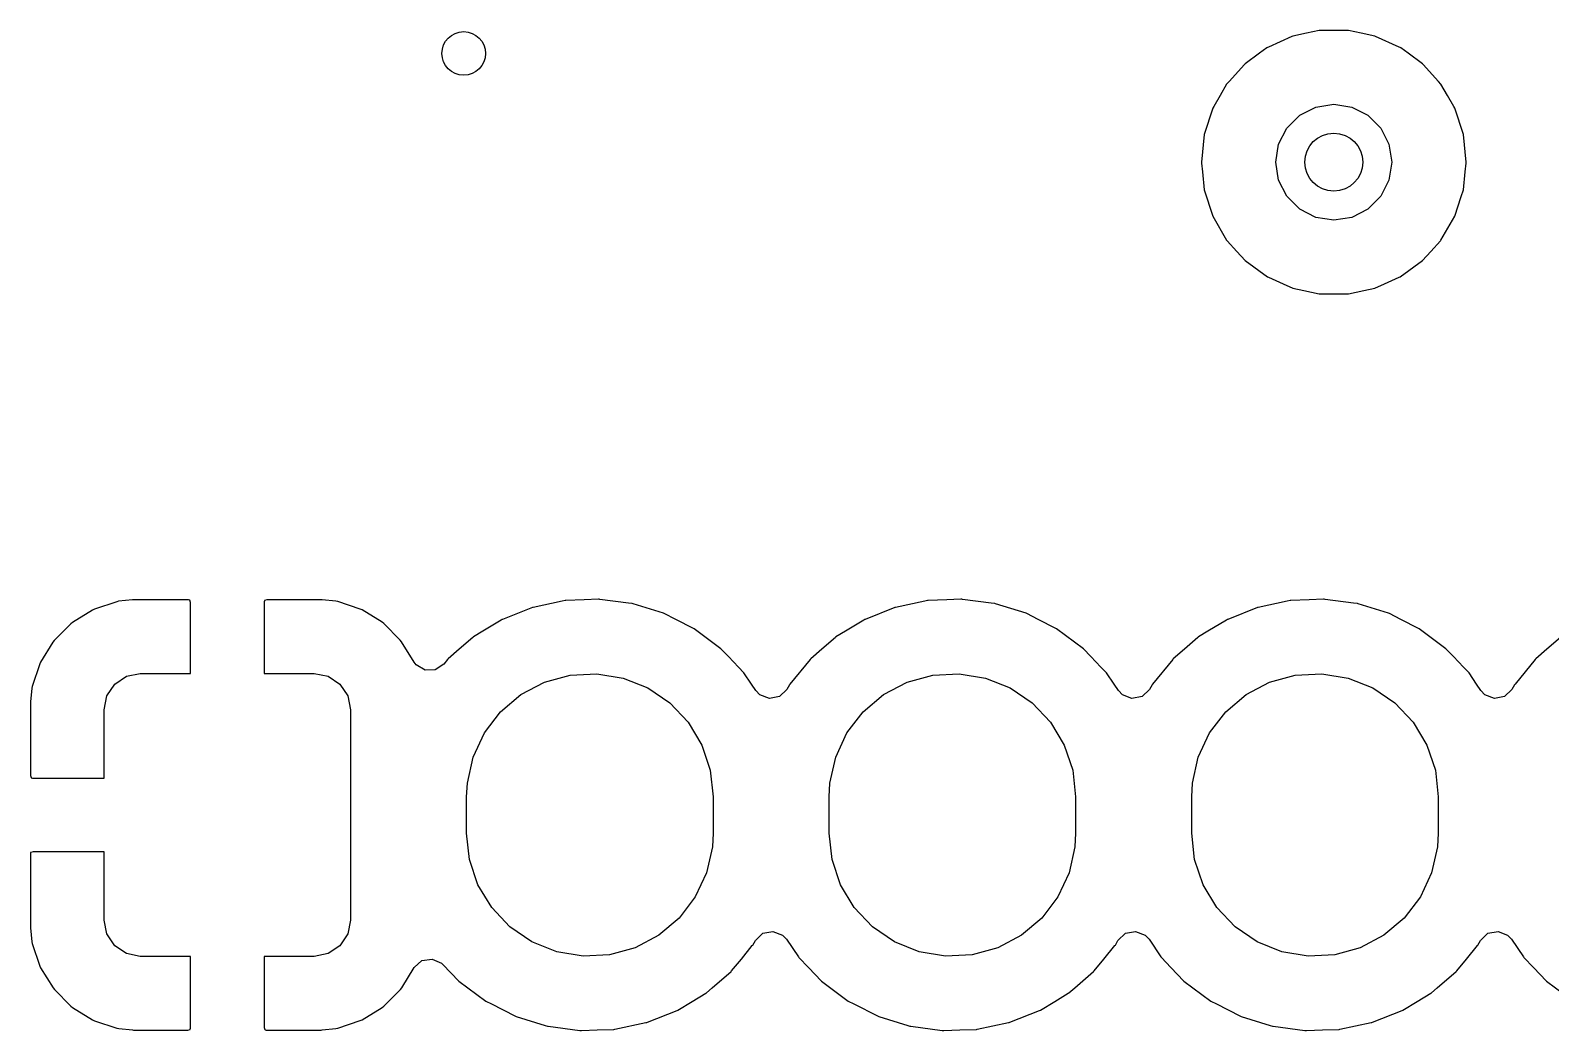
# Model space of a CAD drawing. Extents: x 1.82 to 8.48, y -4.98 to -0.82.
# Drawn here: x 2.7465 to 3.1592, y -3.8085 to -3.5371 of the extents above; entities that cross this region are included whole.
import ezdxf

# ---------------------------------------------------------------- set-up
doc = ezdxf.new("R2010")
doc.units = 0
doc.header["$MEASUREMENT"] = 0
doc.layers.add('BLACK', color=7, linetype='CONTINUOUS')

msp = doc.modelspace()

# ---------------------------------------------------------------- linework, layer by layer
at = {"layer": 'BLACK', "linetype": 'CONTINUOUS'}
for p, q in [((3.08904, -3.53874), (3.08265, -3.54158)), ((3.08928, -3.53863), (3.08904, -3.53874)), ((3.08904, -3.53874), (3.08904, -3.53874)), ((3.09296, -3.53785), (3.08928, -3.53863)), ((3.09638, -3.53712), (3.09296, -3.53785)), ((3.09663, -3.53707), (3.09638, -3.53712)), ((3.09638, -3.53712), (3.09638, -3.53712)), ((3.10415, -3.53707), (3.09663, -3.53707)), ((3.10441, -3.53712), (3.10415, -3.53707)), ((3.10783, -3.53785), (3.10441, -3.53712)), ((3.10441, -3.53712), (3.10441, -3.53712)), ((3.11151, -3.53863), (3.10783, -3.53785)), ((3.11174, -3.53874), (3.11151, -3.53863)), ((3.11814, -3.54158), (3.11174, -3.53874)), ((3.11174, -3.53874), (3.11174, -3.53874)), ((3.08023, -3.54327), (3.07633, -3.54611)), ((3.0822, -3.54184), (3.08023, -3.54327)), ((3.08241, -3.54169), (3.0822, -3.54184)), ((3.0822, -3.54184), (3.0822, -3.54184)), ((3.08265, -3.54158), (3.08241, -3.54169)), ((3.08265, -3.54158), (3.08265, -3.54158)), ((3.11838, -3.54169), (3.11814, -3.54158)), ((3.11814, -3.54158), (3.11814, -3.54158)), ((3.11859, -3.54184), (3.11838, -3.54169)), ((3.12056, -3.54327), (3.11859, -3.54184)), ((3.11859, -3.54184), (3.11859, -3.54184)), ((3.12446, -3.54611), (3.12056, -3.54327)), ((3.07615, -3.5463), (3.07194, -3.55098)), ((3.07633, -3.54611), (3.07615, -3.5463)), ((3.07615, -3.5463), (3.07615, -3.5463)), ((3.12463, -3.5463), (3.12446, -3.54611)), ((3.12884, -3.55098), (3.12463, -3.5463)), ((3.12463, -3.5463), (3.12463, -3.5463)), ((3.0713, -3.5517), (3.06953, -3.55475)), ((3.07194, -3.55098), (3.0713, -3.5517)), ((3.12949, -3.5517), (3.12884, -3.55098)), ((3.13125, -3.55475), (3.12949, -3.5517)), ((3.06953, -3.55475), (3.06782, -3.55772)), ((3.09553, -3.55786), (3.10039, -3.55709)), ((3.10039, -3.55709), (3.10526, -3.55786)), ((3.13297, -3.55772), (3.13125, -3.55475)), ((3.06754, -3.55821), (3.06521, -3.56536)), ((3.06782, -3.55772), (3.06754, -3.55821)), ((3.08765, -3.56358), (3.09114, -3.56009)), ((3.09114, -3.56009), (3.09553, -3.55786)), ((3.10526, -3.55786), (3.10965, -3.56009)), ((3.10965, -3.56009), (3.11313, -3.56358)), ((3.13325, -3.55821), (3.13297, -3.55772)), ((3.13557, -3.56536), (3.13325, -3.55821)), ((3.06521, -3.56536), (3.06443, -3.57283)), ((3.08542, -3.56797), (3.08765, -3.56358)), ((3.11313, -3.56358), (3.11537, -3.56797)), ((3.13636, -3.57283), (3.13557, -3.56536)), ((3.08465, -3.57283), (3.08542, -3.56797)), ((3.11537, -3.56797), (3.11614, -3.57283)), ((3.06443, -3.57283), (3.06446, -3.57309)), ((3.06446, -3.57309), (3.0647, -3.57546)), ((3.08542, -3.5777), (3.08465, -3.57283)), ((3.11614, -3.57283), (3.11537, -3.5777)), ((3.13608, -3.57546), (3.13633, -3.57309)), ((3.13633, -3.57309), (3.13636, -3.57283)), ((3.0647, -3.57546), (3.06521, -3.58031)), ((3.08765, -3.58209), (3.08542, -3.5777)), ((3.11537, -3.5777), (3.11313, -3.58209)), ((3.13557, -3.58031), (3.13608, -3.57546)), ((3.06521, -3.58031), (3.06754, -3.58746)), ((3.09114, -3.58558), (3.08765, -3.58209)), ((3.11313, -3.58209), (3.10965, -3.58558)), ((3.13325, -3.58746), (3.13499, -3.58212)), ((3.13499, -3.58212), (3.13557, -3.58031)), ((3.09553, -3.58781), (3.09114, -3.58558)), ((3.10965, -3.58558), (3.10526, -3.58781)), ((3.06754, -3.58746), (3.0713, -3.59397)), ((3.10039, -3.58858), (3.09553, -3.58781)), ((3.10526, -3.58781), (3.10039, -3.58858)), ((3.12949, -3.59397), (3.13325, -3.58746)), ((3.0713, -3.59397), (3.07147, -3.59417)), ((3.07147, -3.59417), (3.07147, -3.59417)), ((3.07147, -3.59417), (3.07407, -3.59706)), ((3.12671, -3.59706), (3.12932, -3.59417)), ((3.12932, -3.59417), (3.12949, -3.59397)), ((3.12932, -3.59417), (3.12932, -3.59417)), ((3.07407, -3.59706), (3.07633, -3.59956)), ((3.12446, -3.59956), (3.12671, -3.59706)), ((3.07633, -3.59956), (3.08241, -3.60398)), ((3.11838, -3.60398), (3.12446, -3.59956)), ((3.08241, -3.60398), (3.08265, -3.60409)), ((3.08265, -3.60409), (3.08265, -3.60409)), ((3.08265, -3.60409), (3.08663, -3.60586)), ((3.08663, -3.60586), (3.08928, -3.60704)), ((3.08928, -3.60704), (3.09223, -3.60767)), ((3.10856, -3.60767), (3.11151, -3.60704)), ((3.11151, -3.60704), (3.11416, -3.60586)), ((3.11416, -3.60586), (3.11814, -3.60409)), ((3.11814, -3.60409), (3.11838, -3.60398)), ((3.11814, -3.60409), (3.11814, -3.60409)), ((3.09223, -3.60767), (3.09638, -3.60855)), ((3.09638, -3.60855), (3.09638, -3.60855)), ((3.09638, -3.60855), (3.09663, -3.6086)), ((3.09663, -3.6086), (3.10415, -3.6086)), ((3.10415, -3.6086), (3.10441, -3.60855)), ((3.10441, -3.60855), (3.10856, -3.60767)), ((3.10441, -3.60855), (3.10441, -3.60855)), ((2.76998, -3.69213), (2.76391, -3.69416)), ((2.7705, -3.69202), (2.76998, -3.69213)), ((2.77427, -3.69163), (2.7705, -3.69202)), ((2.77452, -3.69161), (2.77427, -3.69163)), ((2.78947, -3.69161), (2.77452, -3.69161)), ((2.78977, -3.69168), (2.78947, -3.69161)), ((2.78982, -3.69173), (2.78977, -3.69168)), ((2.79, -3.69233), (2.78982, -3.69173)), ((2.79, -3.71161), (2.79, -3.69233)), ((2.81007, -3.69185), (2.81, -3.69215)), ((2.81, -3.69215), (2.81, -3.71161)), ((2.81011, -3.69179), (2.81007, -3.69185)), ((2.81071, -3.69161), (2.81011, -3.69179)), ((2.82548, -3.69161), (2.81071, -3.69161)), ((2.82573, -3.69163), (2.82548, -3.69161)), ((2.82945, -3.69201), (2.82573, -3.69163)), ((2.82997, -3.69212), (2.82945, -3.69201)), ((2.83605, -3.69414), (2.82997, -3.69212)), ((2.883, -3.69367), (2.88281, -3.69374)), ((2.8909, -3.69201), (2.883, -3.69367)), ((2.89168, -3.69184), (2.8909, -3.69201)), ((2.89188, -3.6918), (2.89168, -3.69184)), ((2.89686, -3.69161), (2.89188, -3.6918)), ((2.90074, -3.69147), (2.89686, -3.69161)), ((2.90095, -3.69146), (2.90074, -3.69147)), ((2.90074, -3.69147), (2.90074, -3.69147)), ((2.90116, -3.69149), (2.90095, -3.69146)), ((2.90893, -3.69252), (2.90116, -3.69149)), ((2.90116, -3.69149), (2.90116, -3.69149)), ((2.90995, -3.69265), (2.90893, -3.69252)), ((2.91015, -3.69272), (2.90995, -3.69265)), ((2.91842, -3.69528), (2.91015, -3.69272)), ((2.98143, -3.69367), (2.98123, -3.69374)), ((2.98932, -3.69201), (2.98143, -3.69367)), ((2.9901, -3.69184), (2.98932, -3.69201)), ((2.99031, -3.6918), (2.9901, -3.69184)), ((2.99529, -3.69161), (2.99031, -3.6918)), ((2.99917, -3.69147), (2.99529, -3.69161)), ((2.99938, -3.69146), (2.99917, -3.69147)), ((2.99917, -3.69147), (2.99917, -3.69147)), ((2.99959, -3.69149), (2.99938, -3.69146)), ((3.00736, -3.69252), (2.99959, -3.69149)), ((2.99959, -3.69149), (2.99959, -3.69149)), ((3.00838, -3.69265), (3.00736, -3.69252)), ((3.00858, -3.69272), (3.00838, -3.69265)), ((3.01684, -3.69528), (3.00858, -3.69272)), ((3.07985, -3.69367), (3.07966, -3.69374)), ((3.08775, -3.69201), (3.07985, -3.69367)), ((3.08853, -3.69184), (3.08775, -3.69201)), ((3.08873, -3.6918), (3.08853, -3.69184)), ((3.09372, -3.69161), (3.08873, -3.6918)), ((3.09759, -3.69147), (3.09372, -3.69161)), ((3.0978, -3.69146), (3.09759, -3.69147)), ((3.09759, -3.69147), (3.09759, -3.69147)), ((3.09801, -3.69149), (3.0978, -3.69146)), ((3.10578, -3.69252), (3.09801, -3.69149)), ((3.09801, -3.69149), (3.09801, -3.69149)), ((3.1068, -3.69265), (3.10578, -3.69252)), ((3.107, -3.69272), (3.1068, -3.69265)), ((3.11527, -3.69528), (3.107, -3.69272)), ((2.75796, -3.69776), (2.75751, -3.69811)), ((2.76339, -3.6944), (2.75796, -3.69776)), ((2.76391, -3.69416), (2.76339, -3.6944)), ((2.83657, -3.69438), (2.83605, -3.69414)), ((2.842, -3.69773), (2.83657, -3.69438)), ((2.84245, -3.69808), (2.842, -3.69773)), ((2.87438, -3.69711), (2.86937, -3.70015)), ((2.87456, -3.697), (2.87438, -3.69711)), ((2.87438, -3.69711), (2.87438, -3.69711)), ((2.87475, -3.69692), (2.87456, -3.697)), ((2.88281, -3.69374), (2.87475, -3.69692)), ((2.87475, -3.69692), (2.87475, -3.69692)), ((2.88281, -3.69374), (2.88281, -3.69374)), ((2.91862, -3.69534), (2.91842, -3.69528)), ((2.91842, -3.69528), (2.91842, -3.69528)), ((2.92172, -3.69692), (2.91862, -3.69534)), ((2.92652, -3.69936), (2.92172, -3.69692)), ((2.9728, -3.69711), (2.9678, -3.70015)), ((2.97298, -3.697), (2.9728, -3.69711)), ((2.9728, -3.69711), (2.9728, -3.69711)), ((2.97318, -3.69692), (2.97298, -3.697)), ((2.98123, -3.69374), (2.97318, -3.69692)), ((2.97318, -3.69692), (2.97318, -3.69692)), ((2.98123, -3.69374), (2.98123, -3.69374)), ((3.01705, -3.69534), (3.01684, -3.69528)), ((3.01684, -3.69528), (3.01684, -3.69528)), ((3.02015, -3.69692), (3.01705, -3.69534)), ((3.02495, -3.69936), (3.02015, -3.69692)), ((3.07123, -3.69711), (3.06622, -3.70015)), ((3.07141, -3.697), (3.07123, -3.69711)), ((3.07123, -3.69711), (3.07123, -3.69711)), ((3.0716, -3.69692), (3.07141, -3.697)), ((3.07966, -3.69374), (3.0716, -3.69692)), ((3.0716, -3.69692), (3.0716, -3.69692)), ((3.07966, -3.69374), (3.07966, -3.69374)), ((3.11547, -3.69534), (3.11527, -3.69528)), ((3.11527, -3.69528), (3.11527, -3.69528)), ((3.11857, -3.69692), (3.11547, -3.69534)), ((3.12337, -3.69936), (3.11857, -3.69692)), ((2.75751, -3.69811), (2.753, -3.70263)), ((2.84696, -3.70259), (2.84245, -3.69808)), ((2.86664, -3.70185), (2.86297, -3.70503)), ((2.8668, -3.70171), (2.86664, -3.70185)), ((2.86937, -3.70015), (2.8668, -3.70171)), ((2.92671, -3.69946), (2.92652, -3.69936)), ((2.92652, -3.69936), (2.92652, -3.69936)), ((2.93399, -3.70488), (2.92671, -3.69946)), ((2.96507, -3.70185), (2.9614, -3.70503)), ((2.96522, -3.70171), (2.96507, -3.70185)), ((2.9678, -3.70015), (2.96522, -3.70171)), ((3.02514, -3.69946), (3.02495, -3.69936)), ((3.02495, -3.69936), (3.02495, -3.69936)), ((3.03242, -3.70488), (3.02514, -3.69946)), ((3.06349, -3.70185), (3.05982, -3.70503)), ((3.06365, -3.70171), (3.06349, -3.70185)), ((3.06622, -3.70015), (3.06365, -3.70171)), ((3.12356, -3.69946), (3.12337, -3.69936)), ((3.12337, -3.69936), (3.12337, -3.69936)), ((3.13084, -3.70488), (3.12356, -3.69946)), ((3.16192, -3.70185), (3.15825, -3.70503)), ((2.75265, -3.70308), (2.7493, -3.70851)), ((2.753, -3.70263), (2.75265, -3.70308)), ((2.84732, -3.70304), (2.84696, -3.70259)), ((2.85073, -3.70854), (2.84732, -3.70304)), ((2.86297, -3.70503), (2.85994, -3.70766)), ((2.93605, -3.70703), (2.93399, -3.70488)), ((2.9614, -3.70503), (2.95837, -3.70766)), ((3.03447, -3.70703), (3.03242, -3.70488)), ((3.05982, -3.70503), (3.05679, -3.70766)), ((3.1329, -3.70703), (3.13084, -3.70488)), ((3.15825, -3.70503), (3.15522, -3.70766)), ((2.74906, -3.70903), (2.74704, -3.71511)), ((2.7493, -3.70851), (2.74906, -3.70903)), ((2.85128, -3.70928), (2.85073, -3.70854)), ((2.85368, -3.71073), (2.85128, -3.70928)), ((2.85878, -3.70908), (2.85647, -3.71065)), ((2.85981, -3.70782), (2.85878, -3.70908)), ((2.85994, -3.70766), (2.85981, -3.70782)), ((2.93875, -3.70987), (2.93605, -3.70703)), ((2.94026, -3.71144), (2.93875, -3.70987)), ((2.95823, -3.70782), (2.95275, -3.71451)), ((2.95837, -3.70766), (2.95823, -3.70782)), ((3.03718, -3.70987), (3.03447, -3.70703)), ((3.03868, -3.71144), (3.03718, -3.70987)), ((3.05666, -3.70782), (3.05117, -3.71451)), ((3.05679, -3.70766), (3.05666, -3.70782)), ((3.13561, -3.70987), (3.1329, -3.70703)), ((3.13711, -3.71144), (3.13561, -3.70987)), ((3.15509, -3.70782), (3.1496, -3.71451)), ((3.15522, -3.70766), (3.15509, -3.70782)), ((2.76942, -3.7145), (2.77261, -3.71236)), ((2.77261, -3.71236), (2.77638, -3.71161)), ((2.77638, -3.71161), (2.79, -3.71161)), ((2.81, -3.71161), (2.82362, -3.71161)), ((2.82362, -3.71161), (2.82739, -3.71236)), ((2.82739, -3.71236), (2.83058, -3.7145)), ((2.85647, -3.71065), (2.85368, -3.71073)), ((2.87971, -3.71734), (2.88611, -3.71396)), ((2.88611, -3.71396), (2.89307, -3.71204)), ((2.89307, -3.71204), (2.90029, -3.71167)), ((2.90029, -3.71167), (2.90742, -3.71285)), ((2.90742, -3.71285), (2.91414, -3.71553)), ((2.94232, -3.71451), (2.94026, -3.71144)), ((2.97814, -3.71734), (2.98453, -3.71396)), ((2.98453, -3.71396), (2.9915, -3.71204)), ((2.9915, -3.71204), (2.99872, -3.71167)), ((2.99872, -3.71167), (3.00585, -3.71285)), ((3.00585, -3.71285), (3.01256, -3.71553)), ((3.04075, -3.71451), (3.03868, -3.71144)), ((3.07656, -3.71734), (3.08296, -3.71396)), ((3.08296, -3.71396), (3.08993, -3.71204)), ((3.08993, -3.71204), (3.09714, -3.71167)), ((3.09714, -3.71167), (3.10427, -3.71285)), ((3.10427, -3.71285), (3.11099, -3.71553)), ((3.13917, -3.71451), (3.13711, -3.71144)), ((2.74693, -3.71563), (2.74655, -3.71935)), ((2.74704, -3.71511), (2.74693, -3.71563)), ((2.76654, -3.72146), (2.76728, -3.71769)), ((2.76728, -3.71769), (2.76942, -3.7145)), ((2.83058, -3.7145), (2.83272, -3.71769)), ((2.83272, -3.71769), (2.83346, -3.72146)), ((2.87419, -3.722), (2.87971, -3.71734)), ((2.91414, -3.71553), (2.92011, -3.71959)), ((2.94348, -3.71623), (2.94232, -3.71451)), ((2.94455, -3.71738), (2.94348, -3.71623)), ((2.94716, -3.7184), (2.94455, -3.71738)), ((2.9499, -3.71786), (2.94716, -3.7184)), ((2.95191, -3.71592), (2.9499, -3.71786)), ((2.95261, -3.71468), (2.95191, -3.71592)), ((2.95275, -3.71451), (2.95261, -3.71468)), ((2.95275, -3.71451), (2.95275, -3.71451)), ((2.97262, -3.722), (2.97814, -3.71734)), ((3.01256, -3.71553), (3.01854, -3.71959)), ((3.04191, -3.71623), (3.04075, -3.71451)), ((3.04298, -3.71738), (3.04191, -3.71623)), ((3.04558, -3.7184), (3.04298, -3.71738)), ((3.04832, -3.71786), (3.04558, -3.7184)), ((3.05033, -3.71592), (3.04832, -3.71786)), ((3.05104, -3.71468), (3.05033, -3.71592)), ((3.05117, -3.71451), (3.05104, -3.71468)), ((3.05117, -3.71451), (3.05117, -3.71451)), ((3.07104, -3.722), (3.07656, -3.71734)), ((3.11099, -3.71553), (3.11696, -3.71959)), ((3.14033, -3.71623), (3.13917, -3.71451)), ((3.1414, -3.71738), (3.14033, -3.71623)), ((3.14401, -3.7184), (3.1414, -3.71738)), ((3.14675, -3.71786), (3.14401, -3.7184)), ((3.14876, -3.71592), (3.14675, -3.71786)), ((3.14946, -3.71468), (3.14876, -3.71592)), ((3.1496, -3.71451), (3.14946, -3.71468)), ((3.1496, -3.71451), (3.1496, -3.71451)), ((2.74655, -3.71935), (2.74654, -3.7196)), ((2.74654, -3.7196), (2.74654, -3.73929)), ((2.76654, -3.74), (2.76654, -3.72146)), ((2.83346, -3.72146), (2.83346, -3.77854)), ((2.8698, -3.72774), (2.87419, -3.722)), ((2.92011, -3.71959), (2.92508, -3.72485)), ((2.96823, -3.72774), (2.97262, -3.722)), ((3.01854, -3.71959), (3.02351, -3.72485)), ((3.06665, -3.72774), (3.07104, -3.722)), ((3.11696, -3.71959), (3.12193, -3.72485)), ((2.92508, -3.72485), (2.9288, -3.73104)), ((3.02351, -3.72485), (3.02723, -3.73104)), ((3.12193, -3.72485), (3.12565, -3.73104)), ((2.86675, -3.73429), (2.8698, -3.72774)), ((2.96517, -3.73429), (2.96823, -3.72774)), ((3.0636, -3.73429), (3.06665, -3.72774)), ((2.86517, -3.74135), (2.86675, -3.73429)), ((2.9288, -3.73104), (2.93111, -3.73789)), ((2.96359, -3.74135), (2.96517, -3.73429)), ((3.02723, -3.73104), (3.02953, -3.73789)), ((3.06202, -3.74135), (3.0636, -3.73429)), ((3.12565, -3.73104), (3.12796, -3.73789)), ((2.93111, -3.73789), (2.93189, -3.74508)), ((3.02953, -3.73789), (3.03031, -3.74508)), ((3.12796, -3.73789), (3.12874, -3.74508)), ((2.74654, -3.73929), (2.74671, -3.73989)), ((2.74671, -3.73989), (2.74677, -3.73993)), ((2.74677, -3.73993), (2.74707, -3.74)), ((2.74707, -3.74), (2.76654, -3.74)), ((2.86496, -3.74508), (2.86517, -3.74135)), ((2.96339, -3.74508), (2.96359, -3.74135)), ((3.06181, -3.74508), (3.06202, -3.74135)), ((2.86496, -3.75492), (2.86496, -3.74508)), ((2.93189, -3.74508), (2.93189, -3.75492)), ((2.96339, -3.75492), (2.96339, -3.74508)), ((3.03031, -3.74508), (3.03031, -3.75492)), ((3.06181, -3.75492), (3.06181, -3.74508)), ((3.12874, -3.74508), (3.12874, -3.75492)), ((2.86574, -3.76211), (2.86496, -3.75492)), ((2.93189, -3.75492), (2.93168, -3.75865)), ((2.96417, -3.76211), (2.96339, -3.75492)), ((3.03031, -3.75492), (3.03011, -3.75865)), ((3.06259, -3.76211), (3.06181, -3.75492)), ((3.12874, -3.75492), (3.12853, -3.75865)), ((2.93168, -3.75865), (2.9301, -3.76571)), ((3.03011, -3.75865), (3.02853, -3.76571)), ((3.12853, -3.75865), (3.12695, -3.76571)), ((2.7466, -3.76023), (2.74654, -3.76053)), ((2.74654, -3.76053), (2.74654, -3.7804)), ((2.74665, -3.76018), (2.7466, -3.76023)), ((2.74725, -3.76), (2.74665, -3.76018)), ((2.76654, -3.76), (2.74725, -3.76)), ((2.76654, -3.77854), (2.76654, -3.76)), ((2.86805, -3.76896), (2.86574, -3.76211)), ((2.96647, -3.76896), (2.96417, -3.76211)), ((3.0649, -3.76896), (3.06259, -3.76211)), ((2.9301, -3.76571), (2.92705, -3.77226)), ((3.02853, -3.76571), (3.02547, -3.77226)), ((3.12695, -3.76571), (3.1239, -3.77226)), ((2.87177, -3.77515), (2.86805, -3.76896)), ((2.97019, -3.77515), (2.96647, -3.76896)), ((3.06862, -3.77515), (3.0649, -3.76896)), ((2.87674, -3.78041), (2.87177, -3.77515)), ((2.92705, -3.77226), (2.92266, -3.778)), ((2.97516, -3.78041), (2.97019, -3.77515)), ((3.02547, -3.77226), (3.02108, -3.778)), ((3.07359, -3.78041), (3.06862, -3.77515)), ((3.1239, -3.77226), (3.11951, -3.778)), ((2.76728, -3.78231), (2.76654, -3.77854)), ((2.83346, -3.77854), (2.83272, -3.78231)), ((2.92266, -3.778), (2.91714, -3.78266)), ((3.02108, -3.778), (3.01556, -3.78266)), ((3.11951, -3.778), (3.11399, -3.78266)), ((2.74654, -3.7804), (2.74655, -3.78065)), ((2.74655, -3.78065), (2.74694, -3.78442)), ((2.74694, -3.78442), (2.74705, -3.78494)), ((2.76942, -3.7855), (2.76728, -3.78231)), ((2.83272, -3.78231), (2.83058, -3.7855)), ((2.88271, -3.78447), (2.87674, -3.78041)), ((2.88943, -3.78715), (2.88271, -3.78447)), ((2.91714, -3.78266), (2.91074, -3.78604)), ((2.94266, -3.78532), (2.94337, -3.78408)), ((2.94337, -3.78408), (2.94538, -3.78214)), ((2.94538, -3.78214), (2.94812, -3.7816)), ((2.94812, -3.7816), (2.95072, -3.78262)), ((2.95072, -3.78262), (2.95179, -3.78377)), ((2.95179, -3.78377), (2.95502, -3.78856)), ((2.98114, -3.78447), (2.97516, -3.78041)), ((2.98785, -3.78715), (2.98114, -3.78447)), ((3.01556, -3.78266), (3.00917, -3.78604)), ((3.04109, -3.78532), (3.04179, -3.78408)), ((3.04179, -3.78408), (3.0438, -3.78214)), ((3.0438, -3.78214), (3.04655, -3.7816)), ((3.04655, -3.7816), (3.04915, -3.78262)), ((3.04915, -3.78262), (3.05022, -3.78377)), ((3.05022, -3.78377), (3.05344, -3.78856)), ((3.07956, -3.78447), (3.07359, -3.78041)), ((3.08628, -3.78715), (3.07956, -3.78447)), ((3.11399, -3.78266), (3.10759, -3.78604)), ((3.13951, -3.78532), (3.14022, -3.78408)), ((3.14022, -3.78408), (3.14223, -3.78214)), ((3.14223, -3.78214), (3.14497, -3.7816)), ((3.14497, -3.7816), (3.14757, -3.78262)), ((3.14757, -3.78262), (3.14864, -3.78377)), ((3.14864, -3.78377), (3.15187, -3.78856)), ((2.74705, -3.78494), (2.74908, -3.79102)), ((2.77261, -3.78764), (2.76942, -3.7855)), ((2.77638, -3.78839), (2.77261, -3.78764)), ((2.79, -3.78839), (2.77638, -3.78839)), ((2.79, -3.80785), (2.79, -3.78839)), ((2.82362, -3.78839), (2.81, -3.78839)), ((2.81, -3.78839), (2.81, -3.80767)), ((2.82739, -3.78764), (2.82362, -3.78839)), ((2.83058, -3.7855), (2.82739, -3.78764)), ((2.89656, -3.78833), (2.88943, -3.78715)), ((2.90378, -3.78796), (2.89656, -3.78833)), ((2.91074, -3.78604), (2.90378, -3.78796)), ((2.93956, -3.78911), (2.94253, -3.78549)), ((2.94253, -3.78549), (2.94266, -3.78532)), ((2.94253, -3.78549), (2.94253, -3.78549)), ((2.95502, -3.78856), (2.95516, -3.78871)), ((2.99498, -3.78833), (2.98785, -3.78715)), ((3.0022, -3.78796), (2.99498, -3.78833)), ((3.00917, -3.78604), (3.0022, -3.78796)), ((3.03798, -3.78911), (3.04095, -3.78549)), ((3.04095, -3.78549), (3.04109, -3.78532)), ((3.04095, -3.78549), (3.04095, -3.78549)), ((3.05344, -3.78856), (3.05359, -3.78871)), ((3.09341, -3.78833), (3.08628, -3.78715)), ((3.10063, -3.78796), (3.09341, -3.78833)), ((3.10759, -3.78604), (3.10063, -3.78796)), ((3.13641, -3.78911), (3.13938, -3.78549)), ((3.13938, -3.78549), (3.13951, -3.78532)), ((3.13938, -3.78549), (3.13938, -3.78549)), ((3.15187, -3.78856), (3.15201, -3.78871)), ((2.74908, -3.79102), (2.74932, -3.79153)), ((2.74932, -3.79153), (2.75268, -3.79696)), ((2.84735, -3.79692), (2.85074, -3.79143)), ((2.85074, -3.79143), (2.85281, -3.78956)), ((2.85281, -3.78956), (2.85557, -3.78911)), ((2.85557, -3.78911), (2.85814, -3.79022)), ((2.85814, -3.79022), (2.85855, -3.79061)), ((2.85855, -3.79061), (2.86286, -3.79512)), ((2.93163, -3.79692), (2.93675, -3.79248)), ((2.93675, -3.79248), (2.93691, -3.79234)), ((2.93675, -3.79248), (2.93675, -3.79248)), ((2.93691, -3.79234), (2.93956, -3.78911)), ((2.95516, -3.78871), (2.95516, -3.78871)), ((2.95516, -3.78871), (2.95776, -3.79143)), ((2.95776, -3.79143), (2.96128, -3.79512)), ((3.03006, -3.79692), (3.03517, -3.79248)), ((3.03517, -3.79248), (3.03533, -3.79234)), ((3.03517, -3.79248), (3.03517, -3.79248)), ((3.03533, -3.79234), (3.03798, -3.78911)), ((3.05359, -3.78871), (3.05359, -3.78871)), ((3.05359, -3.78871), (3.05618, -3.79143)), ((3.05618, -3.79143), (3.05971, -3.79512)), ((3.12848, -3.79692), (3.1336, -3.79248)), ((3.1336, -3.79248), (3.13376, -3.79234)), ((3.1336, -3.79248), (3.1336, -3.79248)), ((3.13376, -3.79234), (3.13641, -3.78911)), ((3.15201, -3.78871), (3.15201, -3.78871)), ((3.15201, -3.78871), (3.15461, -3.79143)), ((3.15461, -3.79143), (3.15813, -3.79512)), ((2.86286, -3.79512), (2.87014, -3.80054)), ((2.96128, -3.79512), (2.96856, -3.80054)), ((3.05971, -3.79512), (3.06699, -3.80054)), ((3.15813, -3.79512), (3.16542, -3.80054)), ((2.75268, -3.79696), (2.75304, -3.79741)), ((2.75304, -3.79741), (2.75755, -3.80192)), ((2.84249, -3.80189), (2.847, -3.79737)), ((2.847, -3.79737), (2.84735, -3.79692)), ((2.87014, -3.80054), (2.87033, -3.80064)), ((2.87033, -3.80064), (2.87033, -3.80064)), ((2.87033, -3.80064), (2.8715, -3.80123)), ((2.92229, -3.803), (2.92619, -3.80064)), ((2.92619, -3.80064), (2.92987, -3.7984)), ((2.92987, -3.7984), (2.93005, -3.79829)), ((2.92987, -3.7984), (2.92987, -3.7984)), ((2.93005, -3.79829), (2.93163, -3.79692)), ((2.96856, -3.80054), (2.96875, -3.80064)), ((2.96875, -3.80064), (2.96875, -3.80064)), ((2.96875, -3.80064), (2.96993, -3.80123)), ((3.02072, -3.803), (3.02461, -3.80064)), ((3.02461, -3.80064), (3.0283, -3.7984)), ((3.0283, -3.7984), (3.02848, -3.79829)), ((3.0283, -3.7984), (3.0283, -3.7984)), ((3.02848, -3.79829), (3.03006, -3.79692)), ((3.06699, -3.80054), (3.06718, -3.80064)), ((3.06718, -3.80064), (3.06718, -3.80064)), ((3.06718, -3.80064), (3.06835, -3.80123)), ((3.11914, -3.803), (3.12304, -3.80064)), ((3.12304, -3.80064), (3.12672, -3.7984)), ((3.12672, -3.7984), (3.1269, -3.79829)), ((3.12672, -3.7984), (3.12672, -3.7984)), ((3.1269, -3.79829), (3.12848, -3.79692)), ((2.75755, -3.80192), (2.758, -3.80227)), ((2.758, -3.80227), (2.76343, -3.80562)), ((2.83661, -3.8056), (2.84204, -3.80224)), ((2.84204, -3.80224), (2.84249, -3.80189)), ((2.8715, -3.80123), (2.87823, -3.80466)), ((2.87823, -3.80466), (2.87843, -3.80472)), ((2.87843, -3.80472), (2.87843, -3.80472)), ((2.87843, -3.80472), (2.8863, -3.80716)), ((2.91405, -3.80626), (2.9221, -3.80308)), ((2.9221, -3.80308), (2.92229, -3.803)), ((2.9221, -3.80308), (2.9221, -3.80308)), ((2.96993, -3.80123), (2.97666, -3.80466)), ((2.97666, -3.80466), (2.97686, -3.80472)), ((2.97686, -3.80472), (2.97686, -3.80472)), ((2.97686, -3.80472), (2.98473, -3.80716)), ((3.01247, -3.80626), (3.02052, -3.80308)), ((3.02052, -3.80308), (3.02072, -3.803)), ((3.02052, -3.80308), (3.02052, -3.80308)), ((3.06835, -3.80123), (3.07508, -3.80466)), ((3.07508, -3.80466), (3.07528, -3.80472)), ((3.07528, -3.80472), (3.07528, -3.80472)), ((3.07528, -3.80472), (3.08315, -3.80716)), ((3.1109, -3.80626), (3.11895, -3.80308)), ((3.11895, -3.80308), (3.11914, -3.803)), ((3.11895, -3.80308), (3.11895, -3.80308)), ((2.76343, -3.80562), (2.76395, -3.80586)), ((2.76395, -3.80586), (2.77003, -3.80788)), ((2.77003, -3.80788), (2.77055, -3.80799)), ((2.77055, -3.80799), (2.77427, -3.80837)), ((2.77427, -3.80837), (2.77452, -3.80839)), ((2.77452, -3.80839), (2.78929, -3.80839)), ((2.78929, -3.80839), (2.78989, -3.80821)), ((2.78989, -3.80821), (2.78993, -3.80815)), ((2.78993, -3.80815), (2.79, -3.80785)), ((2.81, -3.80767), (2.81018, -3.80827)), ((2.81018, -3.80827), (2.81023, -3.80832)), ((2.81023, -3.80832), (2.81053, -3.80839)), ((2.81053, -3.80839), (2.82548, -3.80839)), ((2.82548, -3.80839), (2.82573, -3.80837)), ((2.82573, -3.80837), (2.8295, -3.80798)), ((2.8295, -3.80798), (2.83002, -3.80787)), ((2.83002, -3.80787), (2.83609, -3.80584)), ((2.83609, -3.80584), (2.83661, -3.8056)), ((2.8863, -3.80716), (2.8869, -3.80735)), ((2.8869, -3.80735), (2.88711, -3.80737)), ((2.88711, -3.80737), (2.89569, -3.80851)), ((2.89569, -3.80851), (2.89569, -3.80851)), ((2.89569, -3.80851), (2.8959, -3.80854)), ((2.8959, -3.80854), (2.89611, -3.80853)), ((2.89611, -3.80853), (2.90043, -3.80837)), ((2.89611, -3.80853), (2.89611, -3.80853)), ((2.90043, -3.80837), (2.90497, -3.8082)), ((2.90497, -3.8082), (2.90518, -3.80815)), ((2.90518, -3.80815), (2.91364, -3.80638)), ((2.91364, -3.80638), (2.91385, -3.80633)), ((2.91385, -3.80633), (2.91405, -3.80626)), ((2.91405, -3.80626), (2.91405, -3.80626)), ((2.98473, -3.80716), (2.98532, -3.80735)), ((2.98532, -3.80735), (2.98553, -3.80737)), ((2.98553, -3.80737), (2.99411, -3.80851)), ((2.99411, -3.80851), (2.99411, -3.80851)), ((2.99411, -3.80851), (2.99432, -3.80854)), ((2.99432, -3.80854), (2.99453, -3.80853)), ((2.99453, -3.80853), (2.99886, -3.80837)), ((2.99453, -3.80853), (2.99453, -3.80853)), ((2.99886, -3.80837), (3.00339, -3.8082)), ((3.00339, -3.8082), (3.0036, -3.80815)), ((3.0036, -3.80815), (3.01207, -3.80638)), ((3.01207, -3.80638), (3.01228, -3.80633)), ((3.01228, -3.80633), (3.01247, -3.80626)), ((3.01247, -3.80626), (3.01247, -3.80626)), ((3.08315, -3.80716), (3.08375, -3.80735)), ((3.08375, -3.80735), (3.08396, -3.80737)), ((3.08396, -3.80737), (3.09254, -3.80851)), ((3.09254, -3.80851), (3.09254, -3.80851)), ((3.09254, -3.80851), (3.09275, -3.80854)), ((3.09275, -3.80854), (3.09296, -3.80853)), ((3.09296, -3.80853), (3.09728, -3.80837)), ((3.09296, -3.80853), (3.09296, -3.80853)), ((3.09728, -3.80837), (3.10182, -3.8082)), ((3.10182, -3.8082), (3.10203, -3.80815)), ((3.10203, -3.80815), (3.11049, -3.80638)), ((3.11049, -3.80638), (3.1107, -3.80633)), ((3.1107, -3.80633), (3.1109, -3.80626)), ((3.1109, -3.80626), (3.1109, -3.80626))]:
    msp.add_line(p, q, dxfattribs=at)
at = {"layer": 'BLACK'}
for centre, radius in [((2.86417, -3.54331), 0.00591), ((3.10039, -3.57283), 0.00787)]:
    msp.add_circle(centre, radius, dxfattribs=at)

doc.saveas('drawing.dxf')
